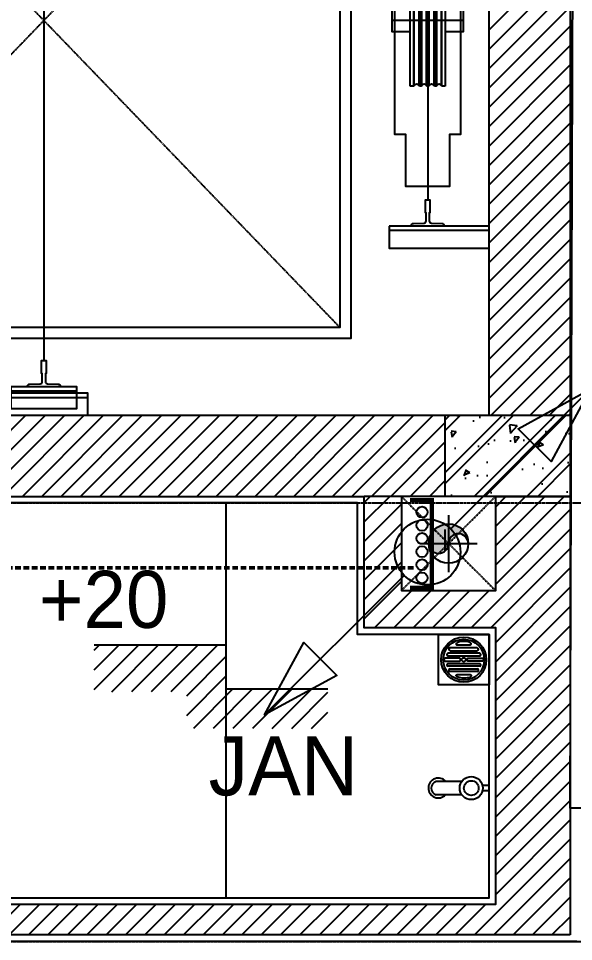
# Model space of a CAD drawing. Header units: inches. Extents: x 1721084 to 1854744, y 225101 to 488646.
# Drawn here: x 1738428 to 1739693, y 363511 to 365615 of the extents above; entities that cross this region are included whole.
import ezdxf
from ezdxf.enums import TextEntityAlignment as Align
from ezdxf.xclip import XClip

# ---------------------------------------------------------------- set-up
doc = ezdxf.new("R2010")
doc.units = ezdxf.units.IN
doc.header["$MEASUREMENT"] = 0
doc.header["$XCLIPFRAME"] = 0
doc.set_wipeout_variables(frame=1)
for name, pattern in [('DASHED', [19.049999999999997, 12.7, -6.349999999999998]), ('X-PL-GF$0$X-GRID-T1$0$CENTER2', [1.125, 0.75, -0.125, 0.125, -0.125]), ('X-PL-GF$0$X-PL-GF$0$DASHED', [0.75, 0.5, -0.25]), ('X-PL-GF$0$X-PL-GF$0$HIDDEN2', [0.1875, 0.125, -0.0625]), ('X-PL-GF$0$X-PL-LIFT$0$DASHEDX2', [1.5, 1, -0.5])]:
    doc.linetypes.add(name, pattern=pattern)
for name, color, linetype in [('A-ANNO-DIM 100', 252, 'Continuous'), ('PCCC', 11, 'Continuous'), ('SYMBOL', 1, 'Continuous'), ('X-PL-GF$0$A-ANNO-NOTE-ENG', 250, 'Continuous'), ('X-PL-GF$0$X-GRID-T1$0$A-GRID', 9, 'X-PL-GF$0$X-GRID-T1$0$CENTER2'), ('X-PL-GF$0$X-PL-GF$0$A-ANNO-COTE', 250, 'Continuous'), ('X-PL-GF$0$X-PL-GF$0$A-FLOR', 250, 'Continuous'), ('X-PL-GF$0$X-PL-GF$0$A-FLOR-ABOV', 250, 'X-PL-GF$0$X-PL-GF$0$HIDDEN2'), ('X-PL-GF$0$X-PL-GF$0$A-FLOR-DRAN', 250, 'Continuous'), ('X-PL-GF$0$X-PL-GF$0$A-FLOR-WALL', 250, 'Continuous'), ('X-PL-GF$0$X-PL-GF$0$A-FLOR-WALL-FNSH', 250, 'Continuous'), ('X-PL-GF$0$X-PL-GF$0$A-FLOR-WALL-PATT', 250, 'Continuous'), ('X-PL-GF$0$X-PL-GF$0$A-FURN-EQPM', 250, 'Continuous'), ('X-PL-GF$0$X-PL-GF$0$A-XREF', 250, 'Continuous'), ('X-PL-GF$0$X-PL-GF$0$CGXD', 250, 'Continuous'), ('X-PL-GF$0$X-PL-LIFT$0$A-FLOR-COLS-CONC', 250, 'Continuous'), ('X-PL-GF$0$X-PL-LIFT$0$A-FLOR-PATT', 250, 'Continuous'), ('X-PL-GF$0$X-PL-LIFT$0$A-FLOR-WALL', 250, 'Continuous'), ('X-PL-GF$0$X-PL-LIFT$0$A-FLOR-WALL-FNSH', 250, 'Continuous'), ('X-PL-GF$0$X-PL-LIFT$0$A-FURN-LOOSE', 250, 'Continuous'), ('X-PL-GF$0$X-PL-LIFT$0$A-SECT-PATT', 250, 'Continuous')]:
    doc.layers.add(name, color=color, linetype=linetype)
doc.layers.add('TTLL', color=252, linetype='DASHED', lineweight=50)
doc.styles.add('X-PL-GF$0$HDUNGARC', font='vn_vni.shx')
doc.styles.add('X-PL-GF$0$X-PL-GF$0$ARIAL', font='arial.ttf')
doc.styles.add('X-PL-GF$0$X-PL-GF$0$HDUNGARC', font='vn_vni.shx')
pattern_1 = [(0, (0, 0), (50, 50), [50, -50])]

# ---------------------------------------------------------------- blocks, each defined once
blk = doc.blocks.new('X-PL-GF$0$X-GRID-T1')
at = {"layer": 'X-PL-GF$0$X-GRID-T1$0$A-GRID', "ltscale": 8}
for p, q in [((-3578.678544014041, 2.000888e-10), (14116.50000000014, 2.037268e-10)), ((-3578.678544014041, -999.999999999818), (29677.78230564004, -999.9999999998143))]:
    blk.add_line(p, q, dxfattribs=at)
blk = doc.blocks.new('X-PL-GF$0$X-PL-GF$0$PHEU THU 115X115')
blk.add_wipeout([(-57.5, 0), (57.5, 0), (57.5, -115), (-57.5, -115)])
for p, q in [((-15.43790575498133, -23.58826450755441), (14.24268701775872, -23.58826450755441)), ((-15.43790575498133, -91.4117354924456), (14.24268701775872, -91.4117354924456))]:
    blk.add_line(p, q)
blk.add_lwpolyline([(-57.5, 0), (57.5, 0), (57.5, -115), (-57.5, -115)], close=True)
for points in [[(30.4041321240511, -30.40287615318084), (30.4041321240511, -30.40287615318084), (-31.43376121902838, -30.40287615318084)], [(-31.43376121902838, -36.863928665196), (30.4041321240511, -36.863928665196)], [(-9.482600924791768, -54.19603434290184), (-43.28344451003068, -54.19603434290184)], [(-43.28344451003068, -60.65419115152329), (-9.482600924791768, -60.65419115152329)], [(36.49155470221013, -42.87137462652025), (-36.40955630420649, -42.87137462652025)], [(-36.40955630420649, -48.58054185540822), (36.49155470221013, -48.58054185540822)], [(8.978155363991391, -54.19603434290184), (42.7789989492303, -54.19603434290184)], [(42.7789989492303, -60.65419115152329), (8.978155363991391, -60.65419115152329)], [(-36.40955630420649, -66.41945814459177), (36.49155470221013, -66.41945814459177)], [(36.49155470221013, -72.12862537347974), (-36.40955630420649, -72.12862537347974)], [(-31.43376121902838, -78.136071334804), (30.4041321240511, -78.136071334804)], [(30.4041321240511, -84.59712384681916), (30.4041321240511, -84.59712384681916), (-31.43376121902838, -84.59712384681916)]]:
    blk.add_lwpolyline(points)
for radius in [51.45152249066621, 46.57292621760693, 4.594603257156433]:
    blk.add_circle((-0.2522227804001886, -57.5), radius)
for centre, radius, start, end in [((-31.12392294632446, -33.63340240919206), 3.245350465819644, 95.47845449965135, 264.5215455003486), ((29.94667727740307, -33.63340240918478), 3.262754178219241, 278.0597159257377, 81.94028407426231), ((-42.55626883552759, -57.42511274721619), 3.309944380612229, 102.6910741584825, 257.3089258415174), ((-36.3302054702508, -45.72595824096788), 2.855686286463456, 91.59228034863337, 268.4077196513667), ((-11.00198453679331, -57.4251127472089), 3.568679573956446, 295.1984696173395, 64.80153038266046), ((10.49753897599294, -57.4251127472089), 3.568679573956446, 115.1984696173395, 244.8015303826605), ((35.88332438809448, -45.72595824096061), 2.918662660680424, 282.0282235757958, 77.97177642420422), ((42.05182327472721, -57.42511274721619), 3.309944380612229, 282.6910741584826, 77.30892584151742), ((-36.3302054702508, -69.27404175903939), 2.855686286463456, 91.59228034863337, 268.4077196513667), ((-31.12392294632446, -81.36659759081522), 3.245350465819644, 95.47845449965135, 264.5215455003486), ((29.94667727740307, -81.36659759081522), 3.262754178219241, 278.0597159257377, 81.94028407426231), ((35.88332438809448, -69.27404175903212), 2.918662660680424, 282.0282235757958, 77.97177642420422)]:
    blk.add_arc(centre, radius, start, end)
for points in [[(14.24268701775872, -23.58826450755441), (16.71682635079196, -21.64592190393887), (15.00893013480527, -18.70718598294479), (9.913556541374417, -16.53520093131374), (-0.6807847030140693, -15.628228584319), (-13.14400985479005, -17.76942370249162), (-17.35475464031333, -20.73333771834587), (-17.6897810909868, -22.51271087943314), (-15.43790575498133, -23.58826450755441)], [(14.24268701775872, -91.4117354924456), (16.71682635079196, -93.35407809606113), (15.00893013480527, -96.2928140170552), (9.913556541374417, -98.46479906869357), (-0.6807847030140693, -99.371771415681), (-13.14400985479005, -97.23057629750838), (-17.35475464031333, -94.26666228166141), (-17.6897810909868, -92.48728912055955), (-15.43790575498133, -91.4117354924456)]]:
    blk.add_spline(points, degree=3)
blk = doc.blocks.new('X-PL-GF$0$X-PL-GF$0$6-03-Romine')
for p, q in [((-13.63264211793284, 58.2132307491047), (-13.63264211793284, 112.7437526402864)), ((14.19209876486275, 58.04708851492613), (14.19209876486275, 112.7437526402864))]:
    blk.add_line(p, q)
blk.add_lwpolyline([(5.25, 13.95455682098691), (5.25, -3.6398e-12), (-5.25, -3.638e-12), (-5.25, 14.02433850435773)])
at = {"extrusion": (0, 0, -1)}
for centre, major_axis, ratio, start_param, end_param in [((0, 108.1014607101315), (14.94861964516352, 14.94861964516352), 0.999999999999738, 3.057031681429495, 7.903389489660318), ((0.2797283234685892, 108.376440794942), (-10.31085505795802, 10.31085505795802), 1, 5.801961262085438, 8.335205679068633), ((0.1591723691890365, 37.94000024168781), (17.33807979642303, 17.33807979642303), 0.9999999999996247, 3.926990816987427, 10.21017612416701), ((0.1591723691890365, 37.94000024168781), (11.03331914191078, 11.03331914191078), 0.9999999999993324, 3.926990816987575, 10.21017612416716)]:
    blk.add_ellipse(centre, major_axis=major_axis, ratio=ratio, start_param=start_param, end_param=end_param, dxfattribs=at)
blk = doc.blocks.new('X-PL-GF$0$X-PL-GF$0$NM 90')
h = blk.add_hatch()
h.set_pattern_fill('DASH', color=8, scale=400)
h.set_pattern_definition(pattern_1)
h.paths.add_polyline_path([(0, 45, 1), (0, 0)])
h.paths.add_polyline_path([(0, 45), (0, 0), (45, 0, 0.4142135623730951)])
h.paths.add_polyline_path([(45, 0), (0, 0, -1), (-2.7e-15, -45, 0.4142135623730951)])
h = blk.add_hatch()
h.set_pattern_fill('DASH', color=256, scale=400)
h.set_pattern_definition(pattern_1)
h.paths.add_polyline_path([(0, 45, 1), (0, 0)])
h.paths.add_polyline_path([(0, 45), (0, 0), (45, 0, 0.4142135623730951)])
h.paths.add_polyline_path([(45, 0), (0, 0, -1), (-3.6e-15, -45, 0.4142135623730951)])
h = blk.add_hatch()
h.set_pattern_fill('DASH', color=8, scale=400)
h.set_pattern_definition(pattern_1)
h.paths.add_polyline_path([(0, 45, 1), (0, 0)])
h.paths.add_polyline_path([(0, 45), (0, 0), (45, 0, 0.4142135623730951)])
h.paths.add_polyline_path([(45, 0), (0, 0, -1), (-3.6e-15, -45, 0.4142135623730951)])
h = blk.add_hatch(color=8)
h.dxf.hatch_style = 1
h.paths.add_polyline_path([(0, 45, 1), (0, 0)])
h.paths.add_polyline_path([(0, 45), (0, -3.6e-15), (45, 0, 0.4142135623730951)])
h.paths.add_polyline_path([(45, 0), (-1.8e-15, 0, -1), (-7.1e-15, -45, 0.4142135623730951)])
at = {"color": 8}
for points in [[(0, 65), (0, -65)], [(65, 0), (-65, 0)]]:
    blk.add_lwpolyline(points, dxfattribs=at)
blk.add_circle((0, 0), 45)
for centre, start, end in [((1.4e-15, 22.5), 90, 270), ((1.4e-15, -22.5), 270, 90.00000000000004)]:
    blk.add_arc(centre, 22.5, start, end)
blk = doc.blocks.new('*U225')
h = blk.add_hatch()
h.set_pattern_fill('ANSI31', color=8, scale=0.3, angle=90, style=0)
h.set_pattern_definition([(135, (-7.99988500187328, -2.701742475610145), (-0.6735192090801866, -0.6735192090801864), [])])
h.paths.add_polyline_path([(8.99988500187328, 2.999991874275336), (8.999885001873167, -0.2017450536189642), (2.701737981551444, -0.2017450536190353), (2.701737981551218, -2.70174247561006), (-6.982453504313768, -2.701742475610145), (-6.982453504313768, 0), (0, 0), (0, 3.000001160833078)])
blk.add_lwpolyline([(8.99988500187328, 2.999991874275336), (0, 3.000001160833078), (0, 0), (-6.982453504313768, 0)])
at = {"style": 'X-PL-GF$0$X-PL-GF$0$ARIAL', "width": 0.8}
blk.add_attdef('SETDOWN', (0.5, 0.5), '', height=2.5, dxfattribs=at)
blk = doc.blocks.new('X-PL-GF$0$X-PL-LIFT$0$THANG MAY 1')
at = {"layer": 'X-PL-GF$0$X-PL-LIFT$0$A-FLOR-WALL', "color": 49}
for p, q in [((915.0000000000147, -15.0000000000291), (1115.000000000014, -15.0000000000291)), ((940.0000000000147, -25.00000000002911), (1090.000000000014, -25.00000000002911)), ((940.0000000000147, -30.00000000002911), (1090.000000000014, -30.00000000002911)), ((1792.5, -45), (1792.5, -450)), ((1807.5, -45), (1807.5, -450)), ((1882.5, -45), (1882.5, -450)), ((1897.5, -45), (1897.5, -450)), ((0, -360), (227.5, -360)), ((140, -430), (140, -1283.765566588117)), ((107.4999999997672, -675), (100, -675)), ((100, -675), (100, -1025)), ((107.4999999997672, -1025), (107.4999999997672, -675)), ((108.499999999738, -676.0000000002327), (107.4999999997672, -675)), ((108.4999999997672, -1023.999999999767), (108.4999999997672, -676.0000000002327)), ((120.5000000000582, -675), (119.5, -676.0000000002327)), ((119.5, -1023.999999999767), (119.5, -676.0000000002327)), ((120.5, -1025), (120.5, -675)), ((124.5000506073702, -675.000050607603), (120.5000000000582, -675)), ((124.5, -1025), (124.5, -675)), ((125.499999999738, -676.0000000002327), (124.5000506073702, -675.000050607603)), ((125.5, -1023.999999998603), (125.5, -676.0000000013969)), ((137.5000000001746, -675), (136.5000000001164, -676.0000000002327)), ((137.5000000000582, -675), (136.5, -676.0000000002327)), ((136.5000000001164, -1023.999999999767), (136.5000000001164, -676.0000000002327)), ((136.5, -1023.999999999767), (136.5, -676.0000000002327)), ((137.5000000001164, -1025), (137.5000000001164, -675)), ((137.5, -1025), (137.5, -675)), ((141.4999999998836, -675), (137.5000000001746, -675)), ((141.5, -675), (137.5000000000582, -675)), ((141.5, -675), (141.5, -1025)), ((141.4999999998836, -1025), (141.4999999998836, -675)), ((142.4999999998544, -676.0000000002327), (141.4999999998836, -675)), ((142.499999999738, -676.0000000002327), (141.5, -675)), ((142.5, -676.0000000013969), (142.5, -1023.999999998603)), ((142.4999999998836, -1023.999999999767), (142.4999999998836, -676.0000000002327)), ((154.5000000001746, -675), (153.5000000001164, -676.0000000002327)), ((153.5000000001164, -1023.999999999767), (153.5000000001164, -676.0000000002327)), ((154.5000000001164, -1025), (154.5000000001164, -675)), ((158.4999999998836, -675), (154.5000000001746, -675)), ((158.4999999998836, -1025), (158.4999999998836, -675)), ((159.4999999998545, -676.0000000002327), (158.4999999998836, -675)), ((159.4999999998836, -1023.999999999767), (159.4999999998836, -676.0000000002327)), ((171.5000000000582, -675), (170.5, -676.0000000002327)), ((170.5, -1023.999999999767), (170.5, -676.0000000002327)), ((171.5, -1025), (171.5, -675)), ((179.9999999997671, -675), (171.5000000000582, -675)), ((179.9999999997671, -1025), (179.9999999997671, -675)), ((58.5, -875), (221.5, -875)), ((100, -1025), (107.4999999997672, -1025)), ((107.4999999997672, -1025), (108.499999999738, -1023.999999999767)), ((119.5, -1023.999999999767), (120.5000000000582, -1025)), ((120.5000000000582, -1025), (124.5000506073702, -1024.999949392397)), ((124.5000506073702, -1024.999949392397), (125.499999999738, -1023.999999999767)), ((136.5, -1023.999999999767), (137.5000000000582, -1025)), ((136.5000000001164, -1023.999999999767), (137.5000000001746, -1025)), ((137.5000000000582, -1025), (141.5, -1025)), ((137.5000000001746, -1025), (141.4999999998836, -1025)), ((141.5, -1025), (142.499999999738, -1023.999999999767)), ((141.4999999998836, -1025), (142.4999999998544, -1023.999999999767)), ((153.5000000001164, -1023.999999999767), (154.5000000001746, -1025)), ((154.5000000001746, -1025), (158.4999999998836, -1025)), ((158.4999999998836, -1025), (159.4999999998545, -1023.999999999767)), ((170.5, -1023.999999999767), (171.5000000000582, -1025)), ((171.5000000000582, -1025), (179.9999999997671, -1025)), ((1792.5, -1705), (1792.5, -1300)), ((1807.5, -1705), (1807.5, -1300)), ((1882.5, -1705), (1882.5, -1300)), ((1897.5, -1705), (1897.5, -1300)), ((0, -1353.765566588117), (227.5, -1353.765566588117)), ((940.0000000000147, -1720.000000000029), (1090.000000000014, -1720.000000000029)), ((940.0000000000147, -1725.000000000029), (1090.000000000014, -1725.000000000029)), ((915.0000000000147, -1735.000000000029), (1115.000000000014, -1735.000000000029))]:
    blk.add_line(p, q, dxfattribs=at)
at = {"layer": 'X-PL-GF$0$X-PL-LIFT$0$A-FLOR-WALL', "color": 49, "ltscale": 3}
for p, q in [((1015.000000000014, -100.0000000000291), (1015.000000000014, -1650.000000000029)), ((1950, -875), (1795.798592986699, -875))]:
    blk.add_line(p, q, dxfattribs=at)
at = {"layer": 'X-PL-GF$0$X-PL-LIFT$0$A-FLOR-WALL', "color": 49}
for points in [[(1090.000000000014, -25.00000000002911), (1115.000000000014, -25.00000000002911), (1115.000000000014, 24.9999999999709), (915.0000000000147, 24.9999999999709), (915.0000000000147, -25.00000000002911), (940.0000000000147, -25.00000000002911)], [(1770, -150), (315, -150), (315, -1600), (1770, -1600)], [(1770, -1600), (1770, -150)], [(1770, -475), (1690, -475), (1690, -175), (340, -175), (340, -1575), (1690, -1575), (1690, -1275), (1770, -1275)], [(100, -900), (58.5, -900), (58.5, -850), (100, -850)], [(179.9999999997671, -850), (221.5, -850), (221.5, -900), (179.9999999997671, -900)], [(1090.000000000014, -1725.000000000029), (1115.000000000014, -1725.000000000029), (1115.000000000014, -1775.000000000029), (915.0000000000147, -1775.000000000029), (915.0000000000147, -1725.000000000029), (940.0000000000147, -1725.000000000029)]]:
    blk.add_lwpolyline(points, dxfattribs=at)
for points in [[(1090.000000000014, -40.0000000000291), (1090.000000000014, 9.999999999970896), (940.0000000000147, 9.999999999970896), (940.0000000000147, -40.0000000000291)], [(1770, -1705), (1770, -45), (1830, -45), (1830, -1705)], [(1920, -1705), (1920, -45), (1860, -45), (1860, -1705)], [(227.5, -370), (227.5, -320), (0, -320), (0, -370)], [(215, -515), (190, -515), (190, -460), (90, -460), (90, -515), (65, -515), (65, -1135), (90, -1135), (90, -1253.765566588117), (190, -1253.765566588117), (190, -1135), (215, -1135)], [(1815, -845), (1815, -875), (1785, -875), (1785, -450), (1815, -450), (1815, -480), (1813.5, -480), (1813.5, -451.4999999999998), (1786.5, -451.4999999999998), (1786.5, -873.4999999999999), (1813.5, -873.4999999999999), (1813.5, -845)], [(1875, -845), (1875, -875), (1905, -875), (1905, -450), (1875, -450), (1875, -480), (1876.5, -480), (1876.5, -451.4999999999998), (1903.5, -451.4999999999998), (1903.5, -873.4999999999999), (1876.5, -873.4999999999999), (1876.5, -845)], [(1815, -905), (1815, -875), (1785, -875), (1785, -1300), (1815, -1300), (1815, -1270), (1813.5, -1270), (1813.5, -1298.5), (1786.5, -1298.5), (1786.5, -876.5), (1813.5, -876.5), (1813.5, -905)], [(1875, -905), (1875, -875), (1905, -875), (1905, -1300), (1875, -1300), (1875, -1270), (1876.5, -1270), (1876.5, -1298.5), (1903.5, -1298.5), (1903.5, -876.5), (1876.5, -876.5), (1876.5, -905)], [(227.5, -1343.765566588117), (227.5, -1393.765566588117), (0, -1393.765566588117), (0, -1343.765566588117)], [(1090.000000000014, -1710.000000000029), (1090.000000000014, -1760.000000000029), (940.0000000000147, -1760.000000000029), (940.0000000000147, -1710.000000000029)]]:
    blk.add_lwpolyline(points, close=True, dxfattribs=at)
for points in [[(1052.500000000014, -40.0000000000291), (977.5000000000147, -40.0000000000291), (977.5000000000147, -41.14489666130975, 0.4056275268475894), (982.3530047420062, -46.14273543361924), (1006.646995258023, -46.85726456643897, -0.4056275268477561), (1011.500000000014, -51.85510333877754), (1011.500000000014, -70.0000000000291), (1010.000000000014, -70.0000000000291), (1010.000000000014, -100.0000000000291), (1020.000000000014, -100.0000000000291), (1020.000000000014, -70.0000000000291), (1018.500000000014, -70.0000000000291), (1018.500000000014, -51.85510333877754, -0.4056275268476108), (1023.353004742006, -46.85726456643897), (1047.646995258022, -46.14273543361924, 0.4056275268480876), (1052.500000000014, -41.14489666128064)], [(177.5, -371.1448966612516, -0.4056275268480876), (172.6469952580082, -376.1427354335901), (148.3530047419917, -376.8572645664099, 0.4056275268476108), (143.5, -381.8551033387484), (143.5, -400), (145, -400), (145, -430), (135, -430), (135, -400), (136.5, -400), (136.5, -381.8551033387484, 0.4056275268477561), (131.6469952580082, -376.8572645664099), (107.3530047419917, -376.1427354335901, -0.4056275268475894), (102.5, -371.1448966612806), (102.5, -370), (177.5, -370)], [(177.5, -1342.620669926837, 0.4056275268480876), (172.6469952580082, -1337.622831154527), (148.3530047419917, -1336.908302021678, -0.4056275268476108), (143.5, -1331.910463249369), (143.5, -1313.765566588088), (145, -1313.765566588117), (145, -1283.765566588117), (135, -1283.765566588117), (135, -1313.765566588117), (136.5, -1313.765566588117), (136.5, -1331.910463249369, -0.4056275268477561), (131.6469952580082, -1336.908302021678), (107.3530047419917, -1337.622831154498, 0.4056275268475894), (102.5, -1342.620669926837), (102.5, -1343.765566588117), (177.5, -1343.765566588117)], [(1052.500000000014, -1708.855103338748, 0.4056275268480876), (1047.646995258022, -1703.857264566439), (1023.353004742006, -1703.14273543359, -0.4056275268476108), (1018.500000000014, -1698.14489666128), (1018.500000000014, -1680), (1020.000000000014, -1680.000000000029), (1020.000000000014, -1650.000000000029), (1010.000000000014, -1650.000000000029), (1010.000000000014, -1680.000000000029), (1011.500000000014, -1680.000000000029), (1011.500000000014, -1698.14489666128, -0.4056275268477561), (1006.646995258023, -1703.14273543359), (982.3530047420062, -1703.85726456641, 0.4056275268475894), (977.5000000000147, -1708.855103338748), (977.5000000000147, -1710.000000000029), (1052.500000000014, -1710.000000000029)]]:
    blk.add_lwpolyline(points, format="xyb", close=True, dxfattribs=at)
at = {"layer": 'X-PL-GF$0$X-PL-LIFT$0$A-FLOR-WALL', "color": 49, "linetype": 'X-PL-GF$0$X-PL-LIFT$0$DASHEDX2'}
for points in [[(340, -175), (1690, -1575)], [(1690, -175), (340, -1575)]]:
    blk.add_lwpolyline(points, dxfattribs=at)
at = {"layer": 'X-PL-GF$0$X-PL-LIFT$0$A-FLOR-WALL', "color": 49}
for centre, radius, start, end in [((113.999999999869, -674.8888888887595), 5.611111111311788, 191.4211862755274, 348.5788137244727), ((130.999999999869, -674.8888888887595), 5.611111111311788, 191.4211862755274, 348.5788137244727), ((147.9999999999854, -674.8888888887595), 5.611111111311788, 191.4211862755274, 348.5788137244727), ((164.999999999869, -674.8888888887595), 5.611111111311788, 191.4211862755274, 348.5788137244727), ((113.999999999869, -1025.11111111124), 5.611111111311785, 11.4211862755274, 168.5788137244726), ((130.999999999869, -1025.11111111124), 5.611111111311785, 11.4211862755274, 168.5788137244726), ((147.9999999999854, -1025.11111111124), 5.611111111311785, 11.4211862755274, 168.5788137244726), ((164.999999999869, -1025.11111111124), 5.611111111311785, 11.4211862755274, 168.5788137244726)]:
    blk.add_arc(centre, radius, start, end, dxfattribs=at)
blk = doc.blocks.new('X-PL-GF$0$X-PL-LIFT')
at = {"layer": 'X-PL-GF$0$X-PL-LIFT$0$A-FLOR-PATT'}
h = blk.add_hatch(dxfattribs=at)
h.set_pattern_fill('ANSI31', color=250, scale=250)
h.set_pattern_definition([(45, (13585.0000000002, 15.00000000001455), (-22.09708691207961, 22.09708691207961), [])])
h.paths.add_polyline_path([(11550.00000000022, 4085.000000000015), (11550.00000000022, 3900.000000000016), (13300.0000000003, 3899.999999999955), (13300.00000000034, 4084.999999999953)])
h.paths.add_polyline_path([(13515.0000000003, 3815.000000000016), (13585.0000000003, 3815.000000000016), (13585.0000000003, 3900.000000000014), (13515.0000000003, 3900.000000000014)])
h.paths.add_polyline_path([(11450.00000000031, 599.9999999998472), (11250.00000000031, 599.9999999998472), (11250.00000000022, 200.0000000000146), (11450.00000000031, 200.0000000000146)])
h.paths.add_polyline_path([(11550.00000000022, 200.0000000000141), (11550.00000000022, 15.00000000001501), (13300.00000000028, 14.99999999998635), (13300.00000000031, 199.9999999999854)])
h.paths.add_polyline_path([(11450.00000000031, 3900.000000000014), (11250.00000000031, 3900.000000000013), (11250.0000000003, 3500.000000000014), (11450.00000000031, 3500.000000000016)])
h.paths.add_polyline_path([(13585.0000000003, 1900.000000000015), (13400.0000000003, 1900.000000000014), (13400.0000000003, 200.000000000015), (13585.0000000003, 200.0000000000146)])
h.paths.add_polyline_path([(13515.0000000003, 2200.000000000015), (13585.0000000003, 2200.000000000015), (13585.0000000003, 3334.999999890353), (13515.0000000003, 3334.999999890353)])
h.paths.add_polyline_path([(13050.0000000003, 2200.000000000017), (13250.0000000003, 2200.000000000017), (13250.0000000003, 3900.000000000014), (13050.0000000003, 3900.000000000012)])
h.paths.add_polyline_path([(13050.0000000003, 2100.000000000012), (11450.00000000031, 2100.000000000099), (11450.00000000031, 1999.99999999993), (13400.00000000029, 1999.999999999847), (13400.00000000032, 2200.000000000016), (13050.0000000003, 2200.000000000016)])
h.paths.add_polyline_path([(11450.00000000031, 2500.000000000015), (11250.00000000032, 2500.000000000015), (11250.00000000031, 2200.000000000015), (11450.00000000031, 2200.000000000015)])
h.paths.add_polyline_path([(11250.00000000032, 1599.999999999847), (11450.00000000031, 1599.999999999847), (11450.00000000032, 1900.000000000014), (11250.00000000031, 1900.000000000014)])
at = {"layer": 'X-PL-GF$0$X-PL-LIFT$0$A-SECT-PATT'}
h = blk.add_hatch(dxfattribs=at)
h.set_pattern_fill('!BTCT', color=256, scale=20, angle=180, pattern_type=2)
h.set_pattern_definition([(230, (0, 0), (-143.4520365201507, 12.55042699651904), [15, -165]), (175, (0, 0), (27.75026672259999, -150.4384267400024), [12, -132]), (280.4514, (-11.954336, 1.045868000000001), (-115.7018763428043, -137.8879084121907), [12.748038, -140.2284224]), (226.1842, (-4.9e-15, -40), (-213.4482097251289, 33.10380286580364), [22.5, -247.5]), (276.6356, (-17.787349, -37.2413386), (-186.9325411097406, -194.8235741800883), [19.12205759999999, -210.3426]), (171.1841999999999, (-4.9e-15, -40), (-186.9323890267255, -194.8237201850649), [18, -198]), (201, (-20, -30), (-119.3814104236923, 80.52377813306778), [15, -165]), (146, (-20, -30), (-48.66306638431636, -145.0300090093706), [12, -132]), (251.4514000000001, (-29.9484466, -23.2896788), (-168.0445257162979, -64.50609934199048), [12.748038, -140.2284223999999]), (217.5, (0, 0), (-2.431971063458141, -66.5787707662623), [0, -130.4, 0, -134, 0, -132.5]), (187.5, (0, 0), (-52.61390748842972, -78.88234237647204), [0, -76.39999999999998, 0, -127.4, 0, -50.5]), (147.4999999999999, (44.59999999999999, -5.5e-15), (-106.7644872344818, 4.510974346875963), [0, -50, 0, -156, 0, -207]), (137.5, (64.6, -7.9e-15), (-116.6372338684772, -20.02099646646353), [0, -65, 0, -103.6, 0, -147]), (225, (0, 0), (60.10407640085653, -60.10407640085654), []), (225, (-3e-15, -24.5), (60.10407640085653, -60.10407640085654), [])])
h.paths.add_polyline_path([(13585.00000000024, 200.0000000000146), (13300.00000000031, 200.0000000000146), (13300.00000000028, 15.00000000001455), (13585.0000000002, 15.00000000001455)])
at = {"layer": 'X-PL-GF$0$X-PL-LIFT$0$A-FLOR-COLS-CONC'}
blk.add_lwpolyline([(13300.00000000031, 200.0000000000146), (13585.00000000024, 200.0000000000146), (13585.0000000002, 15.00000000001455), (13300.00000000028, 15.00000000001455)], close=True, dxfattribs=at)
at = {"layer": 'X-PL-GF$0$X-PL-LIFT$0$A-FLOR-WALL'}
for points in [[(13400.0000000003, 200.0000000000146), (13400.0000000003, 1900.000000000014)], [(13585.0000000003, 1900.000000000014), (13585.0000000003, 200.0000000000142)], [(11550.00000000022, 200.0000000000146), (13300.00000000031, 200.0000000000146)], [(11550.00000000022, 15.00000000001546), (13115.00000000029, 15.0000000000146)], [(13300.00000000028, 14.99999999998989), (13200.00000000029, 15.00000000001455)]]:
    blk.add_lwpolyline(points, dxfattribs=at)
at = {"layer": 'X-PL-GF$0$X-PL-LIFT$0$A-FLOR-WALL-FNSH'}
blk.add_lwpolyline([(13100.00000000034, 1.45519e-11), (11300.00000000039, 1.54614e-11)], dxfattribs=at)
at = {"layer": 'X-PL-GF$0$X-PL-LIFT$0$A-FURN-LOOSE', "xscale": -1}
blk.add_blockref('X-PL-GF$0$X-PL-LIFT$0$THANG MAY 1', (13400.0000000003, 1974.999999999847), dxfattribs=at)
blk = doc.blocks.new('X-PL-GF')
at = {"layer": 'X-PL-GF$0$X-PL-GF$0$A-FLOR-WALL-PATT'}
h = blk.add_hatch(dxfattribs=at)
h.set_pattern_fill('ANSI31', color=250, scale=250)
h.set_pattern_definition([(45, (0, 0), (-22.09708691207961, 22.09708691207961), [])])
h.paths.add_polyline_path([(13585.0000000002, 14.99999999998783), (13415.00000000029, 15.00000000001455), (13415.00000000029, -199.9999999999854), (13200.00000000018, -199.9999999999854), (13200.00000000018, 15.00000000001455), (13115.00000000018, 15.00000000001455), (13115.00000000018, -284.9999999999856), (13415.00000000029, -284.9999999999856), (13415.00000000029, -915.0086714986), (11285.00000000024, -914.9913285023497), (11285.00000000021, -664.9999999999852), (11215.00000000023, -664.9999999999845), (11215.00000000023, -815.0002229869962), (10615.00000000021, -815.0002229869963), (10615.00000000021, -984.9999999998773), (13585.0000000002, -984.9999999998253)])
h.paths.add_polyline_path([(11285.00000000023, 14.99999999954423), (11215.00000000031, 14.99999999954411), (11215.00000000031, -34.98290127126404), (11285.00000000023, -34.98290127126404)], flags=17)
at = {"layer": 'X-PL-GF$0$X-PL-GF$0$A-FLOR'}
blk.add_lwpolyline([(12800.00000000029, 3.91083e-11), (12800.00000000029, -899.9987786622138)], dxfattribs=at)
at = {"layer": 'X-PL-GF$0$X-PL-GF$0$A-FLOR-ABOV', "ltscale": 10}
for points in [[(13200.00000000018, -199.9999999999854), (13415.00000000018, 15.00000000001455)], [(13200.00000000018, 15.00000000001455), (13415.00000000019, -200.1938854891723)]]:
    blk.add_lwpolyline(points, dxfattribs=at)
at = {"layer": 'X-PL-GF$0$X-PL-GF$0$A-FLOR-WALL'}
blk.add_lwpolyline([(13200.00000000029, 15.00000000001455), (13115.00000000029, 15.0000000000146)], dxfattribs=at)
at = {"layer": 'X-PL-GF$0$X-PL-GF$0$A-ANNO-COTE'}
ref = blk.add_blockref('*U225', (12800.00000000029, -423.8714868326554), dxfattribs=dict(at, xscale=-33.33333333333334, yscale=33.33333333333334, zscale=33.33333333333334))
ref.add_attrib('SETDOWN', '+20', dxfattribs={"layer": '0', "height": 130, "style": 'X-PL-GF$0$X-PL-GF$0$HDUNGARC'}).set_placement((12373.97177232103, -323.8714481382179), align=Align.BOTTOM_LEFT)
at = {"layer": 'X-PL-GF$0$X-PL-GF$0$A-FLOR-DRAN', "rotation": 90}
blk.add_blockref('X-PL-GF$0$X-PL-GF$0$NM 90', (13307.50000000018, -92.59694274457888), dxfattribs=at)
at = {"layer": 'X-PL-GF$0$X-PL-GF$0$A-FURN-EQPM', "xscale": -1.07142857142857, "yscale": 1.07142857142857, "zscale": 1.07142857142857, "rotation": 90}
blk.add_blockref('X-PL-GF$0$X-PL-GF$0$6-03-Romine', (13400.00000000028, -650.0042746821557), dxfattribs=at)
at = {"layer": 'X-PL-GF$0$X-PL-GF$0$A-XREF'}
for name in ['X-PL-GF$0$X-GRID-T1', 'X-PL-GF$0$X-PL-LIFT']:
    blk.add_blockref(name, (0, 0), dxfattribs=at)
at = {"layer": 'X-PL-GF$0$A-ANNO-NOTE-ENG', "color": 3, "insert": (12931.00604400361, -600.2675106527994), "char_height": 135, "attachment_point": 5, "style": 'X-PL-GF$0$HDUNGARC'}
blk.add_mtext('JAN', dxfattribs=at)
at = {"layer": 'X-PL-GF$0$X-PL-GF$0$A-FURN-EQPM', "color": 6}
blk.add_blockref('X-PL-GF$0$X-PL-GF$0$PHEU THU 115X115', (13342.50000000045, -300.0000000000099), dxfattribs=at)
at = {"layer": 'X-PL-GF$0$X-PL-GF$0$A-FLOR-WALL'}
for points in [[(13585.0000000002, -984.9999999998253), (10615.00000000021, -984.9999999998773), (10615.00000000021, -815.0002229869963), (11215.00000000023, -815.0002229869962), (11215.00000000023, -664.9999999999845), (11285.00000000021, -664.9999999999852), (11285.00000000024, -914.9913285023497), (13415.00000000029, -915.0086714986), (13415.00000000029, -284.9999999999854), (13115.00000000018, -284.9999999999854), (13115.00000000018, 15.00000000001455), (13115.00000000018, 15.00000000001455)], [(13200.00000000018, 15.00000000001455), (13200.00000000018, 15.00000000001455), (13200.00000000018, -199.9999999999854), (13415.00000000029, -199.9999999999854), (13415.00000000029, 15.00000000001455), (13585.0000000002, 14.99999999998783), (13585.0000000002, -984.9999999998253)]]:
    blk.add_lwpolyline(points, dxfattribs=at)
at = {"layer": 'X-PL-GF$0$X-PL-GF$0$A-FLOR-WALL-FNSH'}
blk.add_lwpolyline([(13600.0000000002, -999.9999999998262), (13600.0000000002, -999.9999999998262), (10600.00000000021, -999.9999999998888), (10600.00000000021, -800.0002229869962), (11200.00000000023, -800.0002229869962), (11200.00000000023, -649.9999999999852), (11300.00000000021, -649.9999999999852), (11300.00000000024, -899.9914506356297), (13400.00000000028, -900.0085493643264), (13400.00000000028, -299.9999999999854), (13100.00000000018, -299.9999999999854), (13100.00000000018, 3.91083e-11)], dxfattribs=at)
at = {"layer": 'X-PL-GF$0$X-PL-GF$0$CGXD', "linetype": 'X-PL-GF$0$X-PL-GF$0$DASHED', "ltscale": 7}
blk.add_lwpolyline([(29109.2069565708, 10152.18368523635), (7.276000000000001e-12, 11870.00821583272), (-187.4603885969482, -998.4933488365367), (19532.55709904624, -999.9999999998154)], dxfattribs=at)

msp = doc.modelspace()

# ---------------------------------------------------------------- block references
ref = msp.add_blockref('X-PL-GF', (1726100.38168202, 364510.5894645699))
XClip(ref).set_block_clipping_path([(-4378.678544013994, -12850.407672127025), (34696.321455986006, 17749.592327873004)])

# ---------------------------------------------------------------- next in the draw order: linework, layer by layer
for centre in [(1739347.437426329, 364489.6146198134), (1739347.437426328, 364489.6146198134), (1739347.437426329, 364459.6146198134), (1739347.437426328, 364459.6146198134), (1739347.437426329, 364429.6146198134), (1739347.437426328, 364429.6146198134), (1739347.437426329, 364399.6146198134), (1739347.437426328, 364399.6146198134), (1739347.437426329, 364369.6146198134), (1739347.437426328, 364369.6146198134), (1739347.437426329, 364339.6146198134), (1739347.437426328, 364339.6146198134)]:
    msp.add_circle(centre, 12.5)
at = {"layer": 'A-ANNO-DIM 100'}
msp.add_lwpolyline([(1746400.38168202, 374982.2838057753), (1746400.38168202, 374640.5894645709), (1748050.353158673, 374640.589464571), (1748050.353158673, 374190.58946457), (1748675.32460416, 374190.58946457), (1748675.324604148, 368890.5894645641), (1746400.38168202, 368890.58946457), (1746400.38168202, 365195.5894645699), (1746015.38168202, 365195.5894645699), (1746000.38168202, 364610.5894645699), (1745279.32402878, 363814.4939264038), (1739685.38168202, 363814.4939264029), (1739700.381682021, 368610.5894645699), (1737315.381682021, 368595.5894645699), (1737300.38168202, 363510.5894645848), (1734900.38168202, 363510.5894645848), (1734885.38168202, 363753.0894645699), (1726893.326445938, 363737.8488035387), (1726300.38168202, 365010.5894645699), (1726300.38168202, 375360.58946457), (1726700.38168202, 375360.58946457), (1726700.38168202, 376144.8418687014), (1746400.38168202, 374982.2838057753)], dxfattribs=at)
at = {"layer": 'PCCC', "const_width": 10}
for points in [[(1739320.072018263, 364516.9852474615), (1739370.072018262, 364516.9852474615), (1739370.072018262, 364316.9852474616), (1739320.072018263, 364316.9852474616)], [(1739320.072018262, 364516.9852474615), (1739370.072018262, 364516.9852474615), (1739370.072018262, 364316.9852474616), (1739320.072018262, 364316.9852474616)]]:
    msp.add_lwpolyline(points, dxfattribs=at)
at = {"layer": 'SYMBOL', "color": 6}
for points in [[(1739731.120989859, 364769.7570299072), (1739641.600682719, 364604.8345446034), (1739566.316166947, 364679.8884773983), (1739731.120989859, 364769.7570299072), (1739412.922938325, 364451.5589783737)], [(1738988.658869612, 364027.2949096613), (1739078.179176752, 364192.2173949651), (1739153.463692524, 364117.1634621702), (1738988.658869612, 364027.2949096613), (1739306.856921146, 364345.4929611949)]]:
    msp.add_lwpolyline(points, dxfattribs=at)
at = {"layer": 'SYMBOL', "color": 6, "linetype": 'Continuous'}
msp.add_circle((1739359.889929736, 364398.5259697842), 75, dxfattribs=at)
at = {"layer": 'TTLL', "color": 4}
msp.add_lwpolyline([(1735505.251476265, 364362.9105019121), (1739329.138623748, 364362.9105020146)], dxfattribs=at)

doc.saveas('drawing.dxf')
